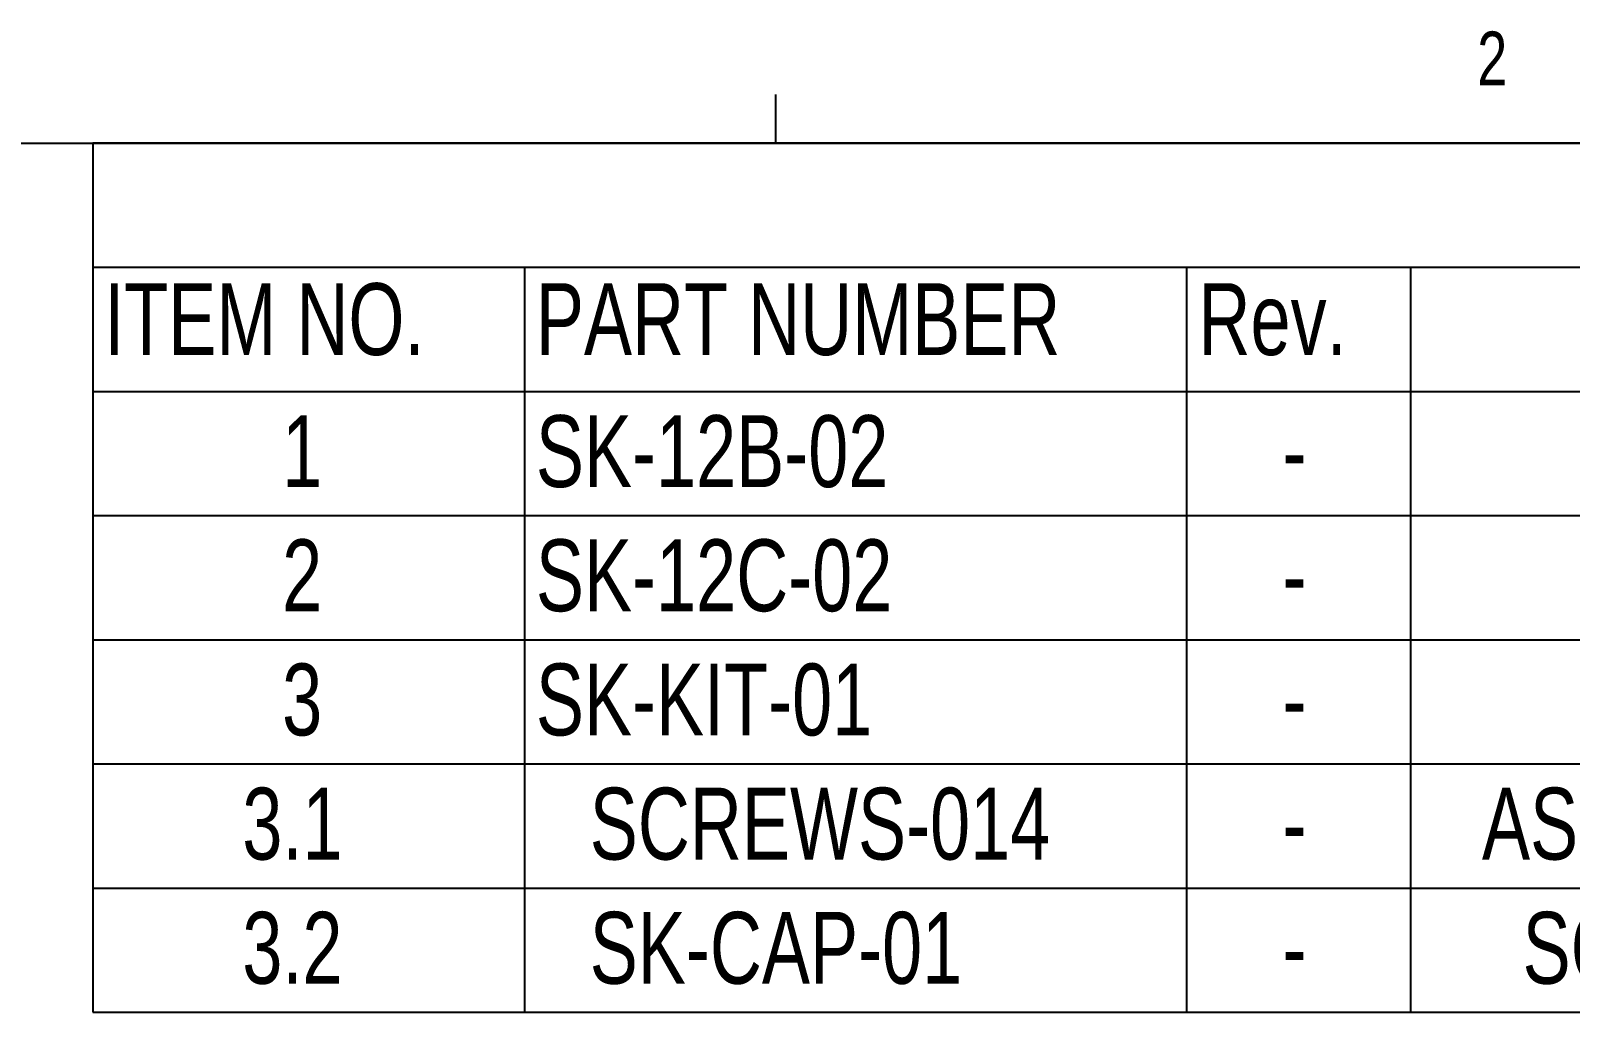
# Paper-space layout 'Layout1' of a CAD drawing. Extents: x 0.3 to 21.8, y 0.2 to 16.9.
# Drawn here: x 14.977 to 17.655, y 15.149 to 16.856 of the extents above; entities that cross this region are included whole.
import ezdxf

# ---------------------------------------------------------------- set-up
doc = ezdxf.new("R2010")
doc.units = 0
doc.header["$MEASUREMENT"] = 0
doc.linetypes.add('SLD-SOLID', pattern=[0])
doc.layers.get('0').update_dxf_attribs({"linetype": 'CONTINUOUS'})
doc.layers.add('SLD-0', color=7, linetype='SLD-SOLID')
doc.styles.add('SLDTEXTSTYLE1', font='TXT', dxfattribs={"width": 0.75})

# ---------------------------------------------------------------- blocks, each defined once
blk = doc.blocks.new('SW_TABLEANNOTATION_0')
at = {"layer": 'SLD-0', "color": 0}
for p, q in [((0, 0), (0, -1.5119)), ((6.4384, 0), (0, 0)), ((0, -0.216), (6.4384, -0.216)), ((0.751, -0.216), (0.751, -0.432)), ((1.9025, -0.216), (1.9025, -0.432)), ((2.2923, -0.216), (2.2923, -0.432)), ((0, -0.432), (6.4384, -0.432)), ((0.751, -0.432), (0.751, -1.5119)), ((1.9025, -0.432), (1.9025, -1.5119)), ((2.2923, -0.432), (2.2923, -1.5119)), ((0, -0.648), (6.4384, -0.648)), ((0, -0.864), (6.4384, -0.864)), ((0, -1.08), (6.4384, -1.08)), ((0, -1.2959), (6.4384, -1.2959)), ((0, -1.5119), (6.4384, -1.5119))]:
    blk.add_line(p, q, dxfattribs=at)
at = {"layer": 'SLD-0', "color": 0, "char_height": 0.125, "attachment_point": 1, "style": 'SLDTEXTSTYLE1'}
for s, insert in [('ITEM NO.', (0.0197, -0.2437)), ('PART NUMBER', (0.7707, -0.2437)), ('Rev.', (1.9234, -0.2437)), ('1', (0.3293, -0.4734)), ('SK-12B-02', (0.7707, -0.4734)), ('-', (2.0697, -0.4734)), ('2', (0.3293, -0.6894)), ('SK-12C-02', (0.7707, -0.6894)), ('-', (2.0697, -0.6894)), ('3', (0.3293, -0.9054)), ('SK-KIT-01', (0.7707, -0.9054)), ('-', (2.0697, -0.9054)), ('3.1', (0.26, -1.1214)), ('SCREWS-014', (0.8644, -1.1214)), ('ASSEMBLY FASTENER', (2.4166, -1.1214)), ('-', (2.0697, -1.1214)), ('3.2', (0.26, -1.3374)), ('SK-CAP-01', (0.8644, -1.3374)), ('SCREW HEAD CAP', (2.4872, -1.3374)), ('-', (2.0697, -1.3374))]:
    blk.add_mtext(s, dxfattribs=dict(at, insert=insert))

psp = doc.layouts.get("Layout1")

# ---------------------------------------------------------------- linework, layer by layer
at = {"color": 7, "linetype": 'SLD-SOLID'}
for p, q in [((16.2729, 16.6606), (16.2729, 16.7454)), ((0.5229, 16.6606), (21.5229, 16.6606))]:
    psp.add_line(p, q, dxfattribs=at)

# ---------------------------------------------------------------- block references
at = {"layer": 'SLD-0'}
psp.add_blockref('SW_TABLEANNOTATION_0', (15.0845, 16.6606), dxfattribs=at)

# ---------------------------------------------------------------- texts
at = {"color": 7, "linetype": 'CONTINUOUS', "insert": (17.4928, 16.8546), "char_height": 0.0937, "attachment_point": 1, "style": 'SLDTEXTSTYLE1'}
psp.add_mtext('2', dxfattribs=at)

doc.saveas('drawing.dxf')
